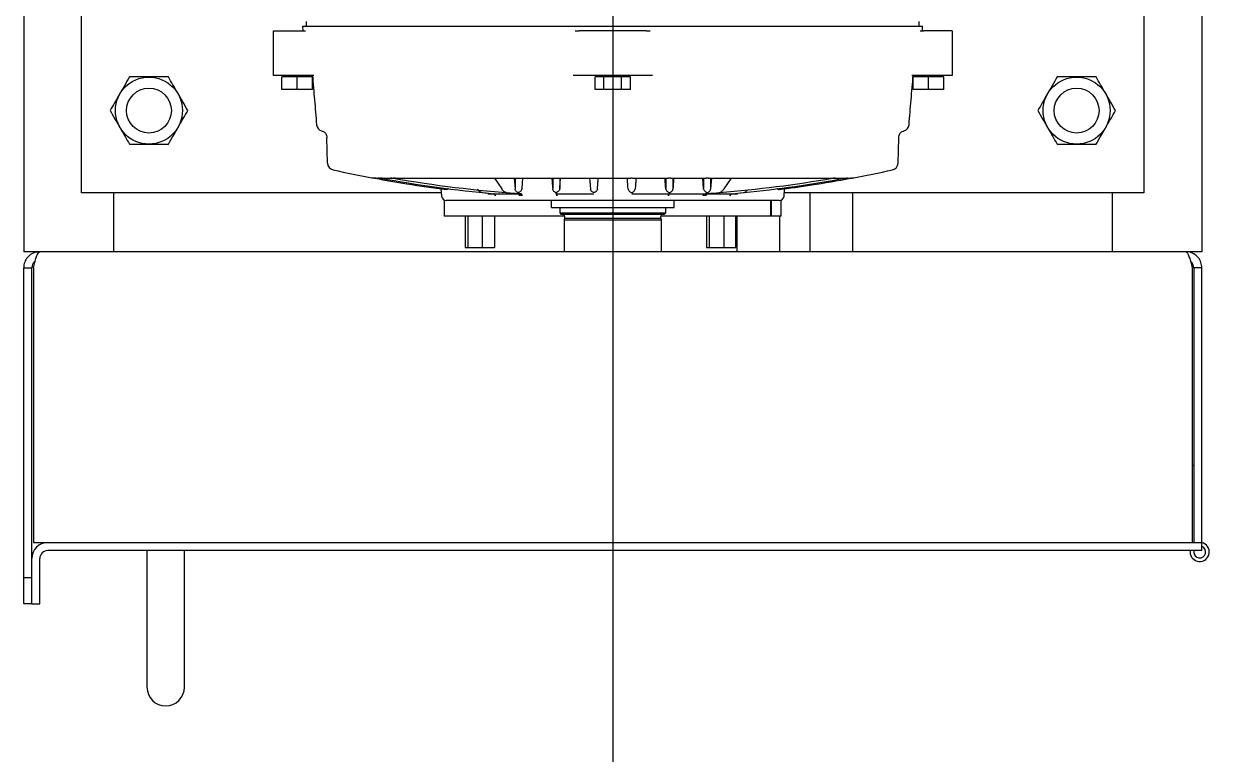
# Model space of a CAD drawing. Header units: millimetres. Extents: x 1293 to 41893, y 1011 to 26911.
# Drawn here: x 16578.5 to 16913.9, y 13678.5 to 13885.2 of the extents above; entities that cross this region are included whole.
import ezdxf

# ---------------------------------------------------------------- set-up
doc = ezdxf.new("R2010")
doc.units = ezdxf.units.MM
doc.header["$LTSCALE"] = 50
doc.layers.add('CAPA_1', color=7, linetype='Continuous')

msp = doc.modelspace()

# ---------------------------------------------------------------- linework, layer by layer
at = {"color": 7, "linetype": 'Continuous', "lineweight": 25}
for p, q in [((16895.4452224, 14125.2027064), (16895.4452224, 13837.3360398)), ((16594.8785557, 13837.3360398), (16594.8785557, 13919.8473731)), ((16578.4952224, 13911.3360398), (16578.4952224, 13820.6693731)), ((16911.8285557, 13911.3360398), (16911.8285557, 13820.6693731)), ((16657.530137, 13883.2140398), (16657.4952224, 13884.5473731)), ((16657.4952224, 13884.5473731), (16832.8285557, 13884.5473731)), ((16658.4952224, 13884.5473731), (16658.4952224, 13885.8473731)), ((16831.8285557, 13884.5473731), (16831.8285557, 13885.8473731)), ((16832.7936412, 13883.2140398), (16832.8285557, 13884.5473731)), ((16649.1618891, 13870.5473731), (16649.1618891, 13883.2140398)), ((16649.1618891, 13883.2140398), (16657.1962343, 13883.2140398)), ((16754.6480187, 13883.2140398), (16735.6757594, 13883.2140398)), ((16841.1618891, 13883.2140398), (16833.1275439, 13883.2140398)), ((16841.1618891, 13883.2140398), (16841.1618891, 13870.5473731)), ((16659.5817422, 13870.5473731), (16649.1618891, 13870.5473731)), ((16651.4952224, 13866.6140398), (16651.4952224, 13870.1473731)), ((16660.1618891, 13870.1473731), (16651.4952224, 13870.1473731)), ((16651.9618891, 13870.1473731), (16651.9618891, 13870.5473731)), ((16655.8285557, 13866.6140398), (16655.8285557, 13870.1473731)), ((16659.6952224, 13870.1473731), (16659.6952224, 13870.5473731)), ((16660.1618891, 13866.6140398), (16660.1618891, 13870.1473731)), ((16755.2872136, 13870.5473731), (16735.0365645, 13870.5473731)), ((16740.1581867, 13866.6140398), (16740.1581867, 13870.1473731)), ((16750.1655914, 13870.1473731), (16740.1581867, 13870.1473731)), ((16741.2952224, 13870.1473731), (16741.2952224, 13870.5473731)), ((16742.6600379, 13866.6140398), (16742.6600379, 13870.1473731)), ((16747.6637402, 13866.6140398), (16747.6637402, 13870.1473731)), ((16749.0285557, 13870.1473731), (16749.0285557, 13870.5473731)), ((16750.1655914, 13866.6140398), (16750.1655914, 13870.1473731)), ((16830.1618891, 13866.6140398), (16830.1618891, 13870.1473731)), ((16838.8285557, 13870.1473731), (16830.1618891, 13870.1473731)), ((16830.6285557, 13870.1473731), (16830.6285557, 13870.5473731)), ((16841.1618891, 13870.5473731), (16830.742036, 13870.5473731)), ((16834.4952224, 13866.6140398), (16834.4952224, 13870.1473731)), ((16838.3618891, 13870.1473731), (16838.3618891, 13870.5473731)), ((16838.8285557, 13866.6140398), (16838.8285557, 13870.1473731)), ((16660.1618891, 13866.6140398), (16651.4952224, 13866.6140398)), ((16750.1655914, 13866.6140398), (16740.1581867, 13866.6140398)), ((16838.8285557, 13866.6140398), (16830.1618891, 13866.6140398)), ((16664.454383, 13845.7336333), (16664.2667352, 13852.8996151)), ((16825.8693951, 13845.7336333), (16826.057043, 13852.8996151)), ((16678.0647765, 13841.4613818), (16679.5630496, 13841.4613818)), ((16679.838011, 13841.4613818), (16683.1288605, 13841.4613818)), ((16683.5308621, 13841.4613818), (16718.0847059, 13841.4613818)), ((16711.6693297, 13841.4613818), (16713.753263, 13838.4291786)), ((16717.2513844, 13841.4613818), (16717.4990277, 13838.4291786)), ((16717.4990277, 13841.4613818), (16717.4990277, 13838.4291786)), ((16718.3497594, 13841.6248303), (16718.3497594, 13841.4957733)), ((16718.4952225, 13841.4957733), (16718.4952225, 13841.6143526)), ((16718.7009965, 13841.4613818), (16728.779091, 13841.4613818)), ((16719.4914171, 13838.5858317), (16719.7230924, 13841.4613818)), ((16728.1656944, 13841.4613818), (16728.1656944, 13838.4621746)), ((16729.074462, 13841.6181182), (16729.074462, 13841.4957733)), ((16729.1618888, 13841.4957733), (16729.1618888, 13841.6143526)), ((16729.4234899, 13841.4613818), (16739.4709444, 13841.4613818)), ((16730.1580838, 13841.4613818), (16730.1580838, 13838.5561671)), ((16740.1209512, 13841.4613818), (16750.2439313, 13841.4613818)), ((16750.7749726, 13841.4613818), (16760.9022432, 13841.4613818)), ((16760.1656944, 13841.4613818), (16760.1656944, 13838.5561671)), ((16761.1618893, 13841.4957733), (16761.1618893, 13841.6143526)), ((16761.2493162, 13841.6181182), (16761.2493162, 13841.4957733)), ((16761.5690983, 13841.4613818), (16771.6085902, 13841.4613818)), ((16762.1580838, 13841.4613818), (16762.1580838, 13838.4621746)), ((16770.832361, 13838.5858317), (16770.6006858, 13841.4613818)), ((16770.832361, 13841.4613818), (16770.832361, 13838.5858317)), ((16771.8285557, 13841.4957733), (16771.8285557, 13841.6143526)), ((16771.9740187, 13841.6248303), (16771.9740187, 13841.4957733)), ((16772.2269784, 13841.4613818), (16806.8162008, 13841.4613818)), ((16772.8247504, 13841.4613818), (16772.8247504, 13838.4291786)), ((16773.0723938, 13841.4613818), (16772.8247504, 13838.4291786)), ((16778.6544485, 13841.4613818), (16776.5705151, 13838.4291786)), ((16807.1949176, 13841.4613818), (16810.4685943, 13841.4613818)), ((16810.7607286, 13841.4613818), (16812.2630284, 13841.4613818)), ((16696.6429048, 13837.3360398), (16594.8785557, 13837.3360398)), ((16603.8952224, 13837.3360398), (16603.8952224, 13820.6693731)), ((16696.5411533, 13838.4990642), (16696.722071, 13836.4311655)), ((16709.8374363, 13837.1004785), (16711.3836481, 13837.1004785)), ((16711.4264294, 13837.1004785), (16718.3497594, 13837.1004785)), ((16718.3497594, 13837.4149827), (16718.3497594, 13837.1565394)), ((16718.3497594, 13837.1458744), (16718.3497594, 13837.1004785)), ((16718.4952225, 13837.1458744), (16718.4952225, 13837.4149827)), ((16718.4952225, 13837.1040204), (16718.4952225, 13837.1352097)), ((16718.5066411, 13837.1004785), (16718.962952, 13837.1004785)), ((16729.074462, 13837.4149827), (16729.074462, 13837.1004785)), ((16729.1618888, 13837.1017514), (16729.1618888, 13837.4149827)), ((16729.1644835, 13837.1004785), (16739.7992549, 13837.1004785)), ((16750.5245232, 13837.1004785), (16761.1592947, 13837.1004785)), ((16761.1618893, 13837.1017514), (16761.1618893, 13837.4149827)), ((16761.2493162, 13837.4149827), (16761.2493162, 13837.1004785)), ((16761.2493162, 13837.1004785), (16771.2002503, 13837.1004785)), ((16770.8616651, 13838.40285), (16770.832361, 13838.5858317)), ((16771.3608261, 13837.1004785), (16771.8171371, 13837.1004785)), ((16771.8285557, 13837.1458744), (16771.8285557, 13837.4149827)), ((16771.8285557, 13837.1040204), (16771.8285557, 13837.1352097)), ((16771.9740187, 13837.4149827), (16771.9740187, 13837.1565394)), ((16771.9740187, 13837.1458744), (16771.9740187, 13837.1004785)), ((16771.9740187, 13837.1004785), (16778.8973487, 13837.1004785)), ((16778.94013, 13837.1004785), (16780.4863418, 13837.1004785)), ((16793.6017071, 13836.4311655), (16793.7820263, 13838.4922237)), ((16895.4452224, 13837.3360398), (16793.6808733, 13837.3360398)), ((16800.8725557, 13837.3360398), (16800.8725557, 13820.6693731)), ((16813.0433891, 13820.6693731), (16813.0433891, 13837.3360398)), ((16886.4285557, 13837.3360398), (16886.4285557, 13820.6693731)), ((16697.4945557, 13835.3353946), (16697.4945557, 13830.7758731)), ((16707.2664379, 13835.2140398), (16698.0503306, 13835.2140398)), ((16778.663332, 13835.2140398), (16711.6604461, 13835.2140398)), ((16727.8285557, 13833.2140398), (16727.8285557, 13835.2140398)), ((16727.8285557, 13833.2140398), (16762.4952224, 13833.2140398)), ((16730.1618891, 13833.2140398), (16730.1618891, 13831.6807064)), ((16760.1618891, 13831.6807064), (16760.1618891, 13833.2140398)), ((16762.4952224, 13833.2140398), (16762.4952224, 13835.2140398)), ((16792.2734475, 13835.2140398), (16783.0573402, 13835.2140398)), ((16789.8375691, 13830.7758731), (16789.8375691, 13835.2140398)), ((16790.0692307, 13830.7758731), (16790.0692307, 13835.2140398)), ((16792.8292224, 13830.7758731), (16792.8292224, 13835.3353946)), ((16731.5300616, 13830.7758731), (16697.4945557, 13830.7758731)), ((16703.4051606, 13830.7758731), (16703.4051605, 13821.8647064)), ((16704.1691099, 13830.7758731), (16704.1691099, 13821.8647064)), ((16708.3032021, 13821.8647064), (16708.3032021, 13830.7758731)), ((16711.6733449, 13830.7758731), (16711.6733449, 13821.8647064)), ((16730.1618891, 13831.6807064), (16730.4952224, 13831.3473731)), ((16730.1618891, 13831.6807064), (16760.1618891, 13831.6807064)), ((16730.4952224, 13831.3473731), (16759.8285557, 13831.3473731)), ((16731.5368891, 13830.1783132), (16731.4035557, 13829.6807064)), ((16731.4035557, 13829.6807064), (16731.4035557, 13820.6693731)), ((16731.4035557, 13829.6807064), (16758.9202224, 13829.6807064)), ((16731.5368891, 13830.6807064), (16731.5368891, 13830.1783132)), ((16731.5368891, 13830.1783132), (16758.7868891, 13830.1783132)), ((16758.7868891, 13830.1783132), (16758.7868891, 13830.6807064)), ((16758.9202224, 13829.6807064), (16758.7868891, 13830.1783132)), ((16792.8292224, 13830.7758731), (16758.7937166, 13830.7758731)), ((16758.9202224, 13820.6693731), (16758.9202224, 13829.6807064)), ((16759.8285557, 13831.3473731), (16760.1618891, 13831.6807064)), ((16771.6980511, 13830.7758731), (16771.698051, 13821.8647064)), ((16772.4620004, 13830.7758731), (16772.4620004, 13821.8647064)), ((16776.5960926, 13830.7758731), (16776.5960926, 13821.8647064)), ((16779.9662354, 13821.8647064), (16779.9662354, 13830.7758731)), ((16780.2350557, 13830.7758731), (16780.2350557, 13820.6693731)), ((16792.4058891, 13820.6693731), (16792.4058891, 13830.7758731)), ((16911.8285557, 13820.6693731), (16578.4952224, 13820.6693731)), ((16703.4051605, 13821.8647064), (16711.6733449, 13821.8647064)), ((16771.698051, 13821.8647064), (16779.9662354, 13821.8647064)), ((16578.4952224, 13816.1147064), (16580.7725557, 13816.1147064)), ((16578.4952224, 13721.0587064), (16578.4952224, 13816.1147064)), ((16580.7725557, 13721.0587064), (16580.7725557, 13816.1147064)), ((16581.2439603, 13816.1147064), (16581.2439603, 13738.3920398)), ((16909.0798179, 13816.1147064), (16909.0798179, 13738.3920398)), ((16911.8285557, 13816.1147064), (16909.5512224, 13816.1147064)), ((16909.5512224, 13816.1147064), (16909.5512224, 13738.3920398)), ((16911.8285557, 13736.1147064), (16911.8285557, 13816.1147064)), ((16909.5485557, 13760.2193064), (16909.0798179, 13760.2193064)), ((16909.5485557, 13760.2193064), (16909.5485557, 13738.3920398)), ((16581.2439603, 13738.3920398), (16911.8285557, 13738.3920398)), ((16911.8285557, 13736.1147064), (16585.3325557, 13736.1147064)), ((16613.3742224, 13736.1147064), (16613.3742224, 13697.4480398)), ((16623.9575557, 13697.4480398), (16623.9575557, 13736.1147064)), ((16908.5085557, 13736.1147064), (16908.5085557, 13735.7167731)), ((16909.5485557, 13736.1147064), (16909.5485557, 13735.7167731)), ((16580.7778891, 13721.0587064), (16580.7778891, 13733.8373731)), ((16583.0552224, 13721.0587064), (16583.0552224, 13733.8373731)), ((16580.7725557, 13728.3920398), (16578.4952224, 13728.3920398)), ((16580.7725557, 13721.0587064), (16578.4952224, 13721.0587064)), ((16580.7778891, 13721.0587064), (16583.0552224, 13721.0587064))]:
    msp.add_line(p, q, dxfattribs=at)
at = {"color": 7, "linetype": 'Continuous', "lineweight": 25, "flags": 128}
for points in [[(16677.8259785, 13841.4613818), (16677.6974132, 13841.4655183), (16677.4566773, 13841.4957733)], [(16679.388353, 13841.4932236), (16679.3927595, 13841.4924194), (16679.3971659, 13841.4916152), (16679.4015724, 13841.490811), (16679.4059788, 13841.490007), (16679.4103853, 13841.489203), (16679.4147918, 13841.488399), (16679.4191983, 13841.4875951), (16679.4236048, 13841.4867912)], [(16807.29111, 13841.4779521), (16807.3040207, 13841.4801781), (16807.3169313, 13841.4824046), (16807.3298419, 13841.4846316), (16807.3427523, 13841.486859), (16807.3556627, 13841.4890869), (16807.368573, 13841.4913152), (16807.3814832, 13841.493544), (16807.3943933, 13841.4957733)], [(16810.9003611, 13841.4868255), (16810.9064901, 13841.4879436), (16810.9126192, 13841.4890618), (16810.9187482, 13841.4901801), (16810.9248773, 13841.4912986), (16810.9310063, 13841.4924171), (16810.9371353, 13841.4935357), (16810.9432642, 13841.4946545), (16810.9493932, 13841.4957733)], [(16782.1963975, 13837.4168102), (16782.2078002, 13837.4179692), (16782.2192028, 13837.4191284), (16782.2306053, 13837.4202881), (16782.2420079, 13837.421448), (16782.2534104, 13837.4226084), (16782.2648128, 13837.4237691), (16782.2762153, 13837.4249302), (16782.2876176, 13837.4260916)]]:
    msp.add_lwpolyline(points, dxfattribs=at)
at = {"color": 7, "linetype": 'Continuous', "lineweight": 25}
for centre, radius in [((16613.9285557, 13860.6193731), 9.4776787), ((16876.3952224, 13860.6193731), 9.4776787), ((16613.9285557, 13860.6193731), 6.35), ((16876.3952224, 13860.6193731), 6.35)]:
    msp.add_circle(centre, radius, dxfattribs=at)
for centre, radius, start, end in [((16663.3398592, 13856.7834373), 2, 184.771067348, 253.764751649), ((16826.9839189, 13856.7834373), 2, 286.235248351, 355.228932652), ((16666.4536977, 13845.7859872), 2, 181.5, 257.535422325), ((16745.1618891, 14201.8573261), 366.6666667, 257.535422325, 259.359239009), ((16745.1618891, 14201.8573261), 366.6666667, 280.640760991, 282.464577675), ((16823.8700805, 13845.7859872), 2, 282.464577674, 358.5), ((16745.1618891, 14201.8573261), 366.6278767, 259.291359331, 259.391552571), ((16745.1618891, 14201.8573261), 366.3174094, 259.551263015, 259.654031501), ((16745.1618891, 14201.8573261), 366.3135803, 259.551263015, 259.65731266), ((16745.1618891, 14201.8573261), 366.3174094, 259.661857117, 264.707246196), ((16745.1618891, 14201.8573261), 365.6956841, 260.093390521, 260.201967564), ((16745.1618891, 14201.8573261), 365.6850478, 260.093390521, 260.211622274), ((16745.1618891, 14201.8573261), 365.6956841, 260.202852482, 265.79540764), ((16745.1618891, 14201.8573261), 365.6956841, 274.752720856, 279.781611281), ((16745.1618891, 14201.8573261), 366.3174094, 275.816829739, 280.338172729), ((16745.1618891, 14201.8573261), 365.6850478, 279.788377729, 279.906609479), ((16745.1618891, 14201.8573261), 365.6956841, 279.798032432, 279.906609479), ((16745.1618891, 14201.8573261), 366.3135803, 280.342687331, 280.448736985), ((16745.1618891, 14201.8573261), 366.3174094, 280.345968508, 280.448736985), ((16812.4977997, 13843.4613818), 2, 270, 280.640760991), ((16745.1618891, 14201.8573261), 366.6278767, 280.608447429, 280.708640669), ((16698.0503306, 13836.5473731), 1.3333333, 185, 270), ((16745.1618891, 14201.8573261), 366.3135803, 264.206239247, 264.715887362), ((16745.1618891, 14201.8573261), 365.6850478, 265.275117629, 265.795284392), ((16745.1618891, 14201.8573261), 365.6850478, 265.81813681, 265.916836755), ((16745.1618891, 14201.8573261), 365.6956841, 265.818258656, 265.885816432), ((16745.1618891, 14201.8573261), 365.6850478, 274.083163245, 274.18186319), ((16745.1618891, 14201.8573261), 365.6956841, 274.114183568, 274.181741344), ((16745.1618891, 14201.8573261), 365.6850478, 274.204715608, 274.724882371), ((16745.1618891, 14201.8573261), 365.6956841, 274.204593094, 274.745001886), ((16745.1618891, 14201.8573261), 366.3135803, 275.284112638, 275.793760736), ((16745.1618891, 14201.8573261), 366.3174094, 275.292743053, 275.799660301), ((16792.2734475, 13836.5473731), 1.3333333, 270, 355), ((16730.8702224, 13830.6807064), 0.6666667, 0, 90), ((16759.4535557, 13830.6807064), 0.6666667, 90, 180), ((16585.3325557, 13733.8373731), 4.5546667, 90, 180), ((16585.3325557, 13733.8373731), 2.2773333, 90, 180), ((16911.2152224, 13735.7167731), 2.7066667, 180, 76.902960271), ((16911.2152224, 13735.7167731), 1.6666667, 180, 68.407675129), ((16911.2252224, 13735.7013731), 1.6666667, 165.640806008, 212.684887964), ((16911.2252224, 13735.7013731), 1.6666667, 33.310519371, 68.776926224), ((16618.6658891, 13697.4480398), 5.2916667, 180, 0)]:
    msp.add_arc(centre, radius, start, end, dxfattribs=at)
for points, knots in [([(16657.1962343, 13883.2140398), (16657.3206714, 13883.2140398), (16657.5696352, 13883.2140398), (16657.8703912, 13883.2140398), (16658.0930216, 13883.2140398), (16658.1477401, 13883.2140398), (16658.1751597, 13883.2140398)], [0, 0, 0, 0, 0.2495289784, 0.4992374875, 0.7490665341, 1, 1, 1, 1]), ([(16734.5490246, 13883.2140398), (16734.6785392, 13883.2140398), (16734.937662, 13883.2140398), (16735.2726346, 13883.2140398), (16735.5398693, 13883.2140398), (16735.630396, 13883.2140398), (16735.6757594, 13883.2140398)], [0, 0, 0, 0, 0.2495273644, 0.4992354865, 0.7490643538, 1, 1, 1, 1]), ([(16754.6480187, 13883.2140398), (16754.6930658, 13883.2140398), (16754.7831925, 13883.2140398), (16755.0493706, 13883.2140398), (16755.3845972, 13883.2140398), (16755.6445103, 13883.2140398), (16755.7747535, 13883.2140398)], [0, 0, 0, 0, 0.24952897838, 0.49923748746, 0.7490665341, 1, 1, 1, 1]), ([(16832.1486184, 13883.2140398), (16832.1758216, 13883.2140398), (16832.2302475, 13883.2140398), (16832.4518465, 13883.2140398), (16832.7527098, 13883.2140398), (16833.0024152, 13883.2140398), (16833.1275439, 13883.2140398)], [0, 0, 0, 0, 0.2495273644, 0.4992354865, 0.7490643538, 1, 1, 1, 1]), ([(16608.4289718, 13870.1443731), (16607.9517048, 13869.3176255), (16606.9868216, 13867.6462027), (16605.5572692, 13865.1698547), (16604.1907665, 13862.8027249), (16603.3530512, 13861.351589), (16602.9303557, 13860.6193731)], [0, 0, 0, 0, 0.2646202519, 0.5349786934, 0.7653589927, 1, 1, 1, 1]), ([(16619.4281397, 13870.1443731), (16618.772246, 13870.1443731), (16617.4548834, 13870.1443731), (16615.1832076, 13870.1443731), (16612.6071657, 13870.1443731), (16610.2687679, 13870.1443731), (16608.8892253, 13870.1443731), (16608.4289718, 13870.1443731)], [0, 0, 0, 0, 0.1823633081, 0.3662767299, 0.6156618925, 0.8717741945, 1, 1, 1, 1]), ([(16624.9267557, 13860.6193731), (16624.4495047, 13861.4460932), (16623.4846525, 13863.1174624), (16622.0551161, 13865.5937825), (16620.688599, 13867.9609374), (16619.8508512, 13869.4121294), (16619.4281397, 13870.1443731)], [0, 0, 0, 0, 0.2646087012, 0.5349559654, 0.7653476593, 1, 1, 1, 1]), ([(16660.5639714, 13870.5473731), (16660.5355658, 13870.5473731), (16660.4787305, 13870.5473731), (16660.2554846, 13870.5473731), (16659.9547431, 13870.5473731), (16659.7062517, 13870.5473731), (16659.5817422, 13870.5473731)], [0, 0, 0, 0, 0.249511256, 0.4992341216, 0.7490854265, 1, 1, 1, 1]), ([(16660.1820225, 13870.5388404), (16660.3761123, 13868.236325), (16660.7671979, 13863.5968222), (16661.1544341, 13858.9590634), (16661.3494908, 13856.6229545)], [0, 0, 0, 0, 0.496284939, 1, 1, 1, 1]), ([(16735.0365645, 13870.5473731), (16734.9919003, 13870.5473731), (16734.9025364, 13870.5473731), (16734.6395639, 13870.5473731), (16734.3079965, 13870.5473731), (16734.0500232, 13870.5473731), (16733.9207712, 13870.5473731)], [0, 0, 0, 0, 0.2495306326, 0.4992598642, 0.7491147358, 1, 1, 1, 1]), ([(16756.4030069, 13870.5473731), (16756.2744609, 13870.5473731), (16756.0172597, 13870.5473731), (16755.6859359, 13870.5473731), (16755.421939, 13870.5473731), (16755.3321856, 13870.5473731), (16755.2872136, 13870.5473731)], [0, 0, 0, 0, 0.249511256, 0.4992341216, 0.7490854265, 1, 1, 1, 1]), ([(16828.9742874, 13856.6229545), (16829.1693465, 13858.9590645), (16829.5594605, 13863.6312353), (16829.9534525, 13868.3051631), (16830.1504465, 13870.6421023)], [0, 0, 0, 0, 0.5000052733, 1, 1, 1, 1]), ([(16830.742036, 13870.5473731), (16830.6182036, 13870.5473731), (16830.3704404, 13870.5473731), (16830.0698108, 13870.5473731), (16829.8455589, 13870.5473731), (16829.78843, 13870.5473731), (16829.7598067, 13870.5473731)], [0, 0, 0, 0, 0.24953063255, 0.49925986417, 0.74911473579, 1, 1, 1, 1]), ([(16870.8956384, 13870.1443731), (16870.4183715, 13869.3176255), (16869.4534883, 13867.6462027), (16868.0239359, 13865.1698547), (16866.6574332, 13862.8027249), (16865.8197178, 13861.351589), (16865.3970224, 13860.6193731)], [0, 0, 0, 0, 0.2646202519, 0.5349786934, 0.7653589927, 1, 1, 1, 1]), ([(16881.8948064, 13870.1443731), (16881.2389127, 13870.1443731), (16879.92155, 13870.1443731), (16877.6498743, 13870.1443731), (16875.0738324, 13870.1443731), (16872.7354345, 13870.1443731), (16871.3558919, 13870.1443731), (16870.8956384, 13870.1443731)], [0, 0, 0, 0, 0.1823633081, 0.3662767299, 0.6156618925, 0.8717741945, 1, 1, 1, 1]), ([(16887.3934224, 13860.6193731), (16886.9161714, 13861.4460932), (16885.9513191, 13863.1174624), (16884.5217828, 13865.5937825), (16883.1552657, 13867.9609374), (16882.3175179, 13869.4121294), (16881.8948064, 13870.1443731)], [0, 0, 0, 0, 0.2646087012, 0.5349559654, 0.7653476593, 1, 1, 1, 1]), ([(16602.9303557, 13860.6193731), (16603.4076068, 13859.792653), (16604.372459, 13858.1212838), (16605.8019953, 13855.6449637), (16607.1685125, 13853.2778088), (16608.0062602, 13851.8266169), (16608.4289718, 13851.0943731)], [0, 0, 0, 0, 0.2646087012, 0.5349559654, 0.7653476593, 1, 1, 1, 1]), ([(16619.4281397, 13851.0943731), (16619.9054066, 13851.9211207), (16620.8702898, 13853.5925435), (16622.2998423, 13856.0688916), (16623.6663449, 13858.4360214), (16624.5040603, 13859.8871572), (16624.9267557, 13860.6193731)], [0, 0, 0, 0, 0.2646202519, 0.5349786934, 0.7653589927, 1, 1, 1, 1]), ([(16865.3970224, 13860.6193731), (16865.8742735, 13859.792653), (16866.8391257, 13858.1212838), (16868.268662, 13855.6449637), (16869.6351792, 13853.2778088), (16870.4729269, 13851.8266169), (16870.8956384, 13851.0943731)], [0, 0, 0, 0, 0.2646087012, 0.5349559654, 0.7653476593, 1, 1, 1, 1]), ([(16881.8948064, 13851.0943731), (16882.3720733, 13851.9211207), (16883.3369565, 13853.5925435), (16884.7665089, 13856.0688916), (16886.1330116, 13858.4360214), (16886.970727, 13859.8871572), (16887.3934224, 13860.6193731)], [0, 0, 0, 0, 0.2646202519, 0.5349786934, 0.7653589927, 1, 1, 1, 1]), ([(16662.7807491, 13854.8631797), (16662.8181041, 13854.8522983), (16662.9029972, 13854.8275692), (16662.9828217, 13854.8042569), (16663.0275214, 13854.7912026)], [0, 0, 0, 0, 0.4400239669, 1, 1, 1, 1]), ([(16662.9779772, 13854.8056644), (16663.1636768, 13854.7386539), (16663.5812691, 13854.5879637), (16663.9309392, 13854.1299661), (16664.1994236, 13853.5934518), (16664.2453665, 13853.1198805), (16664.2667352, 13852.8996151)], [0, 0, 0, 0, 0.2296110864, 0.5163383877, 0.7750414591, 1, 1, 1, 1]), ([(16826.057043, 13852.8996151), (16826.0784117, 13853.1198804), (16826.1243546, 13853.5934518), (16826.3928385, 13854.1299665), (16826.7425179, 13854.5879716), (16827.1601238, 13854.7386655), (16827.3458365, 13854.8056803)], [0, 0, 0, 0, 0.2249550098, 0.4836540204, 0.7703768209, 1, 1, 1, 1]), ([(16827.2962567, 13854.7912026), (16827.3233196, 13854.7991076), (16827.4026194, 13854.8222708), (16827.4872685, 13854.8469337), (16827.543029, 13854.8631797)], [0, 0, 0, 0, 0.3412740236, 1, 1, 1, 1]), ([(16608.4289718, 13851.0943731), (16608.8892327, 13851.0943731), (16610.245777, 13851.0943731), (16612.5828094, 13851.0943731), (16615.1532787, 13851.0943731), (16617.4486516, 13851.0943731), (16618.7661072, 13851.0943731), (16619.4281397, 13851.0943731)], [0, 0, 0, 0, 0.1282262528, 0.3779260775, 0.6337213217, 0.8159418788, 1, 1, 1, 1]), ([(16870.8956384, 13851.0943731), (16871.3558993, 13851.0943731), (16872.7124437, 13851.0943731), (16875.0494761, 13851.0943731), (16877.6199453, 13851.0943731), (16879.9153182, 13851.0943731), (16881.2327738, 13851.0943731), (16881.8948064, 13851.0943731)], [0, 0, 0, 0, 0.1282262528, 0.3779260775, 0.6337213217, 0.8159418788, 1, 1, 1, 1]), ([(16678.1566049, 13841.501284), (16678.0378897, 13841.4822674), (16677.914879, 13841.4625628), (16677.7605257, 13841.481202), (16677.7207976, 13841.4864546), (16677.6749494, 13841.4947651), (16677.6693869, 13841.4957733)], [0, 0, 0, 0, 0.7260710243, 0.7523429968, 0.9699533355, 1, 1, 1, 1]), ([(16677.8983157, 13841.4636019), (16680.8898364, 13840.9193017), (16687.6043069, 13839.6976195), (16694.3673586, 13838.7804466), (16698.117245, 13838.2719048)], [0, 0, 0, 0, 0.4455333784, 1, 1, 1, 1]), ([(16679.8715657, 13841.4637406), (16679.8032019, 13841.4632068), (16679.6908838, 13841.4623299), (16679.5571142, 13841.4738719), (16679.4776949, 13841.4831251), (16679.4311501, 13841.4896769), (16679.4063266, 13841.493947), (16679.3957094, 13841.4957733)], [0, 0, 0, 0, 0.4368968937, 0.7177972546, 0.8588969213, 0.9396493007, 1, 1, 1, 1]), ([(16683.636576, 13841.468416), (16683.6198515, 13841.4664356), (16683.505314, 13841.4528732), (16683.3420847, 13841.4634855), (16683.1483198, 13841.4740176), (16683.0439537, 13841.488535), (16682.9919172, 13841.4957733)], [0, 0, 0, 0, 0.0787484298, 0.5393071408, 0.7703007341, 1, 1, 1, 1]), ([(16718.1132773, 13841.4628924), (16718.1420387, 13841.4620212), (16718.1800385, 13841.4608702), (16718.2233734, 13841.4640243), (16718.2601763, 13841.4676329), (16718.3139823, 13841.4742159), (16718.3378561, 13841.488601), (16718.3497595, 13841.4957733)], [0, 0, 0, 0, 0.3252885663, 0.429774194, 0.4862779906, 0.7438606375, 1, 1, 1, 1]), ([(16718.4952224, 13841.4957733), (16718.4978123, 13841.4926392), (16718.5092552, 13841.4787917), (16718.6074877, 13841.4554477), (16718.6813299, 13841.4749922), (16718.7159416, 13841.4841533)], [0, 0, 0, 0, 0.1345161008, 0.5943265351, 1, 1, 1, 1]), ([(16727.9216884, 13841.4613818), (16727.9504953, 13841.1064181), (16728.031669, 13840.1061819), (16728.1131375, 13839.1068583), (16728.1656944, 13838.4621746)], [0, 0, 0, 0, 0.3548799367, 1, 1, 1, 1]), ([(16728.7988046, 13841.4638712), (16728.7998366, 13841.4636099), (16728.8469232, 13841.451686), (16728.9241649, 13841.4635004), (16729.0096369, 13841.4736162), (16729.0505314, 13841.4831617), (16729.0702841, 13841.4896584), (16729.0732117, 13841.4939436), (16729.0744617, 13841.4957733)], [0, 0, 0, 0, 0.0110431873, 0.5038651407, 0.7513574375, 0.875675827, 0.9469144454, 1, 1, 1, 1]), ([(16729.1618891, 13841.4957733), (16729.1632381, 13841.494044), (16729.1751093, 13841.4788262), (16729.3090507, 13841.4533529), (16729.3986466, 13841.4782029), (16729.445824, 13841.4912878)], [0, 0, 0, 0, 0.0572250941, 0.5035744416, 1, 1, 1, 1]), ([(16730.1580838, 13838.5561671), (16730.2248851, 13839.3822311), (16730.3030968, 13840.3493965), (16730.381201, 13841.319807), (16730.3925958, 13841.4613818)], [0, 0, 0, 0, 0.8541083188, 1, 1, 1, 1]), ([(16738.5902824, 13841.4613818), (16738.6064526, 13841.2624606), (16738.6547965, 13840.6677454), (16738.735476, 13839.6772359), (16738.800066, 13838.8856476), (16738.832361, 13838.4898534)], [0, 0, 0, 0, 0.2008271944, 0.6004135972, 1, 1, 1, 1]), ([(16739.4811735, 13841.4671789), (16739.4866077, 13841.4657442), (16739.5402398, 13841.4515848), (16739.6180745, 13841.4627576), (16739.6930146, 13841.47124), (16739.7190896, 13841.4755992), (16739.7401023, 13841.4793378), (16739.7629248, 13841.4839003), (16739.7843261, 13841.4893781), (16739.7965529, 13841.49275), (16739.7983447, 13841.4947548), (16739.7992549, 13841.4957733)], [0, 0, 0, 0, 0.053353322, 0.5265552594, 0.6904637703, 0.7382913348, 0.7633530192, 0.8817649398, 0.9439586864, 0.9715301922, 1, 1, 1, 1]), ([(16739.8285557, 13841.4957733), (16739.8294184, 13841.4949904), (16739.8384013, 13841.4868376), (16739.8782343, 13841.4811738), (16739.9805673, 13841.4624266), (16740.0563164, 13841.482745), (16740.1294683, 13841.5023668)], [0, 0, 0, 0, 0.0240376363, 0.2503140055, 0.2760181067, 1, 1, 1, 1]), ([(16740.8247504, 13838.5211838), (16740.8742109, 13839.1290393), (16740.9539405, 13840.1088945), (16741.0334601, 13841.0892081), (16741.0636496, 13841.4613818)], [0, 0, 0, 0, 0.6203523922, 1, 1, 1, 1]), ([(16749.4990277, 13838.5211838), (16749.4495672, 13839.1290393), (16749.3698376, 13840.1088945), (16749.290318, 13841.0892081), (16749.2601286, 13841.4613818)], [0, 0, 0, 0, 0.6203523922, 1, 1, 1, 1]), ([(16750.4952224, 13841.4957733), (16750.4944928, 13841.495003), (16750.4926929, 13841.4931028), (16750.4813562, 13841.4895366), (16750.4583682, 13841.4838498), (16750.4352057, 13841.4791828), (16750.4138218, 13841.4754068), (16750.3871718, 13841.471078), (16750.3291253, 13841.4629766), (16750.2772029, 13841.4638385), (16750.2436155, 13841.4643961)], [0, 0, 0, 0, 0.0285947328, 0.0705366293, 0.1524248102, 0.3050761427, 0.3363162847, 0.3976133402, 0.610330773, 1, 1, 1, 1]), ([(16750.5980622, 13841.4767886), (16750.5966929, 13841.4770339), (16750.5726399, 13841.4813415), (16750.5350832, 13841.4864599), (16750.5256658, 13841.4947656), (16750.5245232, 13841.4957733)], [0, 0, 0, 0, 0.0503694015, 0.8847873001, 1, 1, 1, 1]), ([(16751.7334957, 13841.4613818), (16751.7173256, 13841.2624606), (16751.6689817, 13840.6677454), (16751.5883021, 13839.6772359), (16751.5237121, 13838.8856476), (16751.4914171, 13838.4898534)], [0, 0, 0, 0, 0.2008271944, 0.6004135972, 1, 1, 1, 1]), ([(16760.1656944, 13838.5561671), (16760.0988931, 13839.3822311), (16760.0206813, 13840.3493965), (16759.9425771, 13841.319807), (16759.9311824, 13841.4613818)], [0, 0, 0, 0, 0.8541083188, 1, 1, 1, 1]), ([(16761.1618891, 13841.4957733), (16761.1605316, 13841.4940443), (16761.1486085, 13841.4788567), (16761.0144362, 13841.4533119), (16760.9246203, 13841.4782502), (16760.8772122, 13841.4914136)], [0, 0, 0, 0, 0.0571914352, 0.502351853, 1, 1, 1, 1]), ([(16761.5408691, 13841.4678447), (16761.5345628, 13841.4661569), (16761.48235, 13841.4521832), (16761.3996801, 13841.4632023), (16761.314139, 13841.4736488), (16761.27325, 13841.4831476), (16761.2535115, 13841.4896738), (16761.2505732, 13841.4939461), (16761.2493164, 13841.4957733)], [0, 0, 0, 0, 0.0640703368, 0.5304688787, 0.7646914932, 0.8823443599, 0.9496779809, 1, 1, 1, 1]), ([(16762.4020897, 13841.4613818), (16762.3732828, 13841.106418), (16762.2921091, 13840.1061819), (16762.2106407, 13839.1068583), (16762.1580838, 13838.4621746)], [0, 0, 0, 0, 0.3548799708, 1, 1, 1, 1]), ([(16771.8285557, 13841.4957733), (16771.8259498, 13841.4926339), (16771.8144571, 13841.4787885), (16771.7057844, 13841.4543095), (16771.6227092, 13841.4771809), (16771.5787395, 13841.4892862)], [0, 0, 0, 0, 0.12128996127, 0.53491916293, 1, 1, 1, 1]), ([(16772.2049507, 13841.4632048), (16772.1642588, 13841.4627657), (16772.1010426, 13841.4620834), (16772.0100072, 13841.4743701), (16771.9859923, 13841.4886523), (16771.9740187, 13841.4957733)], [0, 0, 0, 0, 0.47529461665, 0.73838437923, 1, 1, 1, 1]), ([(16792.2071086, 13838.2698351), (16795.2637618, 13838.6802579), (16802.0276997, 13839.5884652), (16808.743929, 13840.801316), (16812.4250648, 13841.4660742)], [0, 0, 0, 0, 0.4519043991, 1, 1, 1, 1]), ([(16806.7562089, 13841.4628862), (16806.8169178, 13841.462033), (16806.8974752, 13841.460901), (16806.9885763, 13841.4640247), (16807.0680514, 13841.4676325), (16807.1754042, 13841.474216), (16807.2798065, 13841.488601), (16807.331861, 13841.4957733)], [0, 0, 0, 0, 0.3214150391, 0.4265005209, 0.4833287117, 0.742390141, 1, 1, 1, 1]), ([(16810.3602642, 13841.4676102), (16810.3717766, 13841.4660101), (16810.4714461, 13841.4521564), (16810.6136864, 13841.4632225), (16810.766676, 13841.4736409), (16810.8460983, 13841.4831593), (16810.8926457, 13841.4896588), (16810.9174692, 13841.4939437), (16810.9280687, 13841.4957733)], [0, 0, 0, 0, 0.0610999124, 0.5289773457, 0.7639426508, 0.88196858, 0.9496014071, 1, 1, 1, 1]), ([(16812.2499423, 13841.4641395), (16812.3049137, 13841.4636803), (16812.3875127, 13841.4629904), (16812.477121, 13841.4713174), (16812.51649, 13841.4755947), (16812.5482774, 13841.4793428), (16812.5823614, 13841.4838993), (16812.6174823, 13841.4893781), (16812.6377976, 13841.49275), (16812.6488012, 13841.4947548), (16812.6543913, 13841.4957733)], [0, 0, 0, 0, 0.4078830664, 0.6128763911, 0.6726922614, 0.7040358195, 0.8521285057, 0.9299115443, 0.9643940383, 1, 1, 1, 1]), ([(16812.656713, 13841.4957733), (16812.6525492, 13841.4949908), (16812.6091898, 13841.4868422), (16812.5752323, 13841.4813102), (16812.5409469, 13841.4768427), (16812.5391042, 13841.4766026)], [0, 0, 0, 0, 0.0913401847, 0.9511637167, 1, 1, 1, 1]), ([(16698.6072069, 13838.5328714), (16698.5825789, 13838.4969499), (16698.4992062, 13838.3753454), (16698.3256322, 13838.2617579), (16698.1835705, 13838.2644558), (16698.1161875, 13838.2657355)], [0, 0, 0, 0, 0.18058582, 0.6113338204, 1, 1, 1, 1]), ([(16708.1832809, 13837.4149827), (16708.1738794, 13837.4160219), (16708.1339808, 13837.4204323), (16708.0041212, 13837.4442002), (16707.7846023, 13837.5181471), (16707.4811984, 13837.7062594), (16707.1788817, 13838.0045213), (16707.0118185, 13838.2700436), (16706.9282584, 13838.40285)], [0, 0, 0, 0, 0.0148066678, 0.0628371167, 0.2509392307, 0.5009354143, 0.7503824561, 1, 1, 1, 1]), ([(16711.3836481, 13837.1004785), (16711.3813913, 13837.1007251), (16711.3773514, 13837.1011666), (16711.3730376, 13837.1015723), (16711.3711336, 13837.1017514)], [0, 0, 0, 0, 0.5586226907, 1, 1, 1, 1]), ([(16711.9177556, 13836.4953881), (16711.9102307, 13836.5500659), (16711.8967073, 13836.6483297), (16711.8373862, 13836.7880223), (16711.7399245, 13836.930033), (16711.5844521, 13837.0559118), (16711.4482597, 13837.0861385), (16711.3836481, 13837.1004785)], [0, 0, 0, 0, 0.1801093328, 0.323682027, 0.5005579199, 0.7630574511, 1, 1, 1, 1]), ([(16711.4381437, 13837.0991861), (16711.4360307, 13837.09945), (16711.4322486, 13837.0999223), (16711.4282112, 13837.1003082), (16711.4264294, 13837.1004785)], [0, 0, 0, 0, 0.5586801675, 1, 1, 1, 1]), ([(16711.9705013, 13836.4953881), (16711.9623266, 13836.5497199), (16711.9476582, 13836.6472106), (16711.8875011, 13836.7853351), (16711.7900324, 13836.9259872), (16711.6363041, 13837.0516856), (16711.5018417, 13837.0839172), (16711.4381437, 13837.0991861)], [0, 0, 0, 0, 0.181249914, 0.3252275968, 0.5007170658, 0.763477772, 1, 1, 1, 1]), ([(16713.753263, 13838.4291786), (16713.7566651, 13838.424279), (16713.7627412, 13838.4155285), (16713.7687174, 13838.4067245), (16713.7713475, 13838.40285)], [0, 0, 0, 0, 0.5599123686, 1, 1, 1, 1]), ([(16715.039929, 13837.4149827), (16715.0205056, 13837.4168084), (16714.9807146, 13837.4205485), (16714.8366862, 13837.4432782), (16714.6350538, 13837.5184527), (16714.3373988, 13837.7147276), (16714.040981, 13838.0213302), (16713.8601686, 13838.277172), (16713.7713475, 13838.40285)], [0, 0, 0, 0, 0.0307046657, 0.0629018359, 0.2509859422, 0.5005951896, 0.7546755102, 1, 1, 1, 1]), ([(16717.4990277, 13838.4291786), (16717.4994451, 13838.4242783), (16717.5001903, 13838.4155277), (16717.5010964, 13838.4067238), (16717.501495, 13838.40285)], [0, 0, 0, 0, 0.5600002326, 1, 1, 1, 1]), ([(16718.3497595, 13837.4149827), (16718.3482534, 13837.416791), (16718.3451622, 13837.4205023), (16718.2768694, 13837.4433461), (16718.0623305, 13837.5183975), (16717.8081389, 13837.7135598), (16717.5817115, 13838.0190455), (16717.5282336, 13838.2749162), (16717.501495, 13838.40285)], [0, 0, 0, 0, 0.0306483161, 0.0629033459, 0.2509869962, 0.5005956379, 0.7503008052, 1, 1, 1, 1]), ([(16718.3497594, 13837.1565394), (16718.3632754, 13837.1536966), (16718.387397, 13837.148623), (16718.4116384, 13837.1448692), (16718.4222968, 13837.1432187)], [0, 0, 0, 0, 0.5603237382, 1, 1, 1, 1]), ([(16718.4222968, 13837.1432187), (16718.40874, 13837.1433593), (16718.3845021, 13837.1436105), (16718.3603866, 13837.1451819), (16718.3497594, 13837.1458744)], [0, 0, 0, 0, 0.5593233843, 1, 1, 1, 1]), ([(16718.3497594, 13837.1004785), (16718.3499107, 13837.0999774), (16718.3501801, 13837.0990849), (16718.3566863, 13837.0974761), (16718.3595396, 13837.0967705)], [0, 0, 0, 0, 0.5614398083, 1, 1, 1, 1]), ([(16718.7566781, 13836.4953881), (16718.7519749, 13836.5446656), (16718.74336, 13836.6349272), (16718.7021537, 13836.7719722), (16718.6301096, 13836.9152115), (16718.5119621, 13837.0444631), (16718.4088495, 13837.0798487), (16718.3595396, 13837.0967705)], [0, 0, 0, 0, 0.1677142387, 0.3072019044, 0.5009114083, 0.7613285135, 1, 1, 1, 1]), ([(16718.4222968, 13837.1432187), (16718.4358741, 13837.1433593), (16718.4601487, 13837.1436105), (16718.484494, 13837.1451819), (16718.4952225, 13837.1458744)], [0, 0, 0, 0, 0.5593233842, 1, 1, 1, 1]), ([(16718.4952225, 13837.1352097), (16718.4815742, 13837.1363495), (16718.45723, 13837.1383825), (16718.4329601, 13837.1417425), (16718.4222968, 13837.1432187)], [0, 0, 0, 0, 0.5606346416, 1, 1, 1, 1]), ([(16719.4621131, 13838.40285), (16719.3984138, 13838.2404355), (16719.2708263, 13837.9151246), (16719.0002765, 13837.6629142), (16718.7177561, 13837.4883688), (16718.5693594, 13837.4394312), (16718.4952224, 13837.4149827)], [0, 0, 0, 0, 0.24926119242, 0.49926203772, 0.74983809685, 1, 1, 1, 1]), ([(16718.4952225, 13837.1040204), (16718.4953277, 13837.1034566), (16718.4955151, 13837.1024527), (16718.5032504, 13837.1010802), (16718.5066411, 13837.1004785)], [0, 0, 0, 0, 0.5616668449, 1, 1, 1, 1]), ([(16718.9413557, 13836.4953881), (16718.9350656, 13836.5460043), (16718.9235279, 13836.6388483), (16718.8761557, 13836.7798384), (16718.7956449, 13836.9261727), (16718.6670227, 13837.0555159), (16718.5586104, 13837.085909), (16718.5066411, 13837.1004785)], [0, 0, 0, 0, 0.1667316497, 0.3058316277, 0.5005123537, 0.7605615714, 1, 1, 1, 1]), ([(16718.962952, 13837.1004785), (16718.960006, 13837.1008635), (16718.9541096, 13837.101634), (16718.9409034, 13837.1028535), (16718.9312154, 13837.1035774), (16718.9252868, 13837.1040204)], [0, 0, 0, 0, 0.2792803324, 0.5589575766, 1, 1, 1, 1]), ([(16719.3711628, 13836.4953881), (16719.3664082, 13836.5459992), (16719.3576865, 13836.6388364), (16719.3152743, 13836.7798281), (16719.2408497, 13836.9261654), (16719.1186579, 13837.0555139), (16719.0134082, 13837.0859078), (16718.962952, 13837.1004785)], [0, 0, 0, 0, 0.1667148036, 0.3058091575, 0.500512304, 0.760548423, 1, 1, 1, 1]), ([(16719.1559893, 13837.0967705), (16719.1534329, 13837.0972308), (16719.1483166, 13837.0981519), (16719.1369791, 13837.0994291), (16719.1286342, 13837.1000801), (16719.1235279, 13837.1004785)], [0, 0, 0, 0, 0.279313842, 0.5590057109, 1, 1, 1, 1]), ([(16719.5602727, 13836.4953881), (16719.5543161, 13836.5446707), (16719.5434057, 13836.6349391), (16719.4993841, 13836.7719826), (16719.4248808, 13836.9152189), (16719.3060242, 13837.0444652), (16719.204525, 13837.07985), (16719.1559893, 13837.0967705)], [0, 0, 0, 0, 0.1677315803, 0.3072250357, 0.5009114552, 0.7613419586, 1, 1, 1, 1]), ([(16719.4621131, 13838.40285), (16719.4688915, 13838.4335019), (16719.4820007, 13838.4927808), (16719.4883506, 13838.5555292), (16719.4914171, 13838.5858317)], [0, 0, 0, 0, 0.5170782526, 1, 1, 1, 1]), ([(16728.1656944, 13838.4621746), (16728.1666757, 13838.451124), (16728.1684281, 13838.4313908), (16728.170977, 13838.4115708), (16728.1720985, 13838.40285)], [0, 0, 0, 0, 0.5600011309, 1, 1, 1, 1]), ([(16729.0744617, 13837.4149827), (16729.073453, 13837.4160162), (16729.0691622, 13837.4204123), (16728.9672869, 13837.4442216), (16728.768583, 13837.5181329), (16728.505974, 13837.7062636), (16728.2700706, 13838.0045203), (16728.2047633, 13838.2700432), (16728.1720985, 13838.40285)], [0, 0, 0, 0, 0.0147727342, 0.0628383577, 0.2509402227, 0.5009360755, 0.7503827867, 1, 1, 1, 1]), ([(16729.074462, 13837.1004785), (16729.0745616, 13837.1002602), (16729.0747399, 13837.0998699), (16729.0762176, 13837.0993952), (16729.0768689, 13837.0991861)], [0, 0, 0, 0, 0.5592790097, 1, 1, 1, 1]), ([(16729.3186032, 13836.4953881), (16729.3156506, 13836.5497153), (16729.3103524, 13836.6472), (16729.2842235, 13836.785326), (16729.2406694, 13836.9259805), (16729.1700336, 13837.0516837), (16729.1068174, 13837.0839161), (16729.0768689, 13837.0991861)], [0, 0, 0, 0, 0.18123471507, 0.32520731431, 0.50071704426, 0.76346549695, 1, 1, 1, 1]), ([(16729.1618888, 13837.1017514), (16729.1619912, 13837.1015229), (16729.1621743, 13837.1011143), (16729.163777, 13837.100673), (16729.1644835, 13837.1004785)], [0, 0, 0, 0, 0.5592406895, 1, 1, 1, 1]), ([(16730.1354287, 13838.40285), (16730.0812238, 13838.2495129), (16729.9726981, 13837.9425107), (16729.7025488, 13837.6723045), (16729.4704846, 13837.5221637), (16729.3032552, 13837.4575991), (16729.2232758, 13837.433797), (16729.1768585, 13837.4227342), (16729.1666739, 13837.4174604), (16729.1618891, 13837.4149827)], [0, 0, 0, 0, 0.2499558341, 0.500446456, 0.7497327426, 0.8744209532, 0.9370300447, 0.9704158888, 1, 1, 1, 1]), ([(16729.4295808, 13836.4953881), (16729.4250696, 13836.5500705), (16729.4169625, 13836.6483405), (16729.3862894, 13836.7880315), (16729.3371814, 13836.9300396), (16729.2608709, 13837.0559137), (16729.1954965, 13837.0861396), (16729.1644835, 13837.1004785)], [0, 0, 0, 0, 0.1801245651, 0.3237023537, 0.5005579435, 0.7630696736, 1, 1, 1, 1]), ([(16730.1354287, 13838.40285), (16730.1409923, 13838.4310853), (16730.150928, 13838.4815089), (16730.1558972, 13838.5333534), (16730.1580838, 13838.5561671)], [0, 0, 0, 0, 0.5599604989, 1, 1, 1, 1]), ([(16738.832361, 13838.4898534), (16738.8338619, 13838.4736003), (16738.8365421, 13838.444577), (16738.8409139, 13838.4155999), (16738.8428375, 13838.40285)], [0, 0, 0, 0, 0.5600014374, 1, 1, 1, 1]), ([(16739.7992549, 13837.4149827), (16739.7983193, 13837.4154768), (16739.7623265, 13837.4344849), (16739.4681987, 13837.4977312), (16739.2182883, 13837.6933064), (16738.9577796, 13837.9852253), (16738.8811389, 13838.2636878), (16738.8428375, 13838.40285)], [0, 0, 0, 0, 0.00651123712, 0.25048376716, 0.50066469624, 0.7504561835, 1, 1, 1, 1]), ([(16740.8089164, 13838.40285), (16740.7628029, 13838.2568505), (16740.6706799, 13837.9651803), (16740.4078402, 13837.6819073), (16740.1694956, 13837.5247181), (16739.994688, 13837.4570104), (16739.9067901, 13837.432853), (16739.8621577, 13837.4231135), (16739.8406673, 13837.4187289), (16739.8307376, 13837.4164558), (16739.8291778, 13837.4154027), (16739.8285557, 13837.4149827)], [0, 0, 0, 0, 0.2493866776, 0.4982114919, 0.7487300208, 0.8743497852, 0.9372012884, 0.9696767738, 0.9867739856, 0.9947252519, 1, 1, 1, 1]), ([(16740.8089164, 13838.40285), (16740.8126948, 13838.4248208), (16740.819442, 13838.4640543), (16740.8231284, 13838.5037275), (16740.8247504, 13838.5211838)], [0, 0, 0, 0, 0.5600000855, 1, 1, 1, 1]), ([(16749.5148618, 13838.40285), (16749.5110833, 13838.4248208), (16749.5043361, 13838.4640543), (16749.5006497, 13838.5037275), (16749.4990277, 13838.5211838)], [0, 0, 0, 0, 0.5600000855, 1, 1, 1, 1]), ([(16749.5148618, 13838.40285), (16749.5604026, 13838.2568257), (16749.6513816, 13837.9651061), (16749.922806, 13837.6822041), (16750.1741099, 13837.4935727), (16750.4572895, 13837.4352093), (16750.4943485, 13837.4154487), (16750.4952224, 13837.4149827)], [0, 0, 0, 0, 0.2494669045, 0.4983717649, 0.7489708847, 0.994080228, 1, 1, 1, 1]), ([(16750.5245232, 13837.4149827), (16750.5252639, 13837.4154795), (16750.527049, 13837.4166768), (16750.5382946, 13837.4190825), (16750.5601616, 13837.4235335), (16750.6052071, 13837.4334794), (16750.695141, 13837.4585294), (16750.8735317, 13837.5294579), (16751.1128991, 13837.69314), (16751.3641496, 13837.9852668), (16751.4420231, 13838.2637017), (16751.4809406, 13838.40285)], [0, 0, 0, 0, 0.0065097346, 0.0156879023, 0.03140732, 0.0628500774, 0.1257094731, 0.2508170897, 0.5008867591, 0.7505671599, 1, 1, 1, 1]), ([(16751.4914171, 13838.4898534), (16751.4899162, 13838.4736003), (16751.487236, 13838.444577), (16751.4828642, 13838.4155999), (16751.4809406, 13838.40285)], [0, 0, 0, 0, 0.5600014374, 1, 1, 1, 1]), ([(16760.1883494, 13838.40285), (16760.1827858, 13838.4310853), (16760.1728501, 13838.4815089), (16760.167881, 13838.5333534), (16760.1656944, 13838.5561671)], [0, 0, 0, 0, 0.5599604989, 1, 1, 1, 1]), ([(16760.1883494, 13838.40285), (16760.2425614, 13838.2494999), (16760.3511186, 13837.9424223), (16760.6212971, 13837.6722515), (16760.8549714, 13837.5210923), (16761.0231234, 13837.4566659), (16761.1030122, 13837.4331805), (16761.1473618, 13837.4225507), (16761.1571233, 13837.4174655), (16761.1618891, 13837.4149827)], [0, 0, 0, 0, 0.2499813046, 0.5005774075, 0.7497506856, 0.8788084258, 0.9393640727, 0.9703963236, 1, 1, 1, 1]), ([(16760.8941973, 13836.4953881), (16760.898708, 13836.5500659), (16760.9068144, 13836.6483297), (16760.9374859, 13836.7880223), (16760.9865934, 13836.930033), (16761.0629057, 13837.0559118), (16761.1282801, 13837.0861385), (16761.1592947, 13837.1004785)], [0, 0, 0, 0, 0.1801093202, 0.3236820103, 0.5005579199, 0.7630574494, 1, 1, 1, 1]), ([(16761.0051749, 13836.4953881), (16761.008128, 13836.5497199), (16761.0134267, 13836.6472106), (16761.0395572, 13836.7853351), (16761.0831117, 13836.9259872), (16761.1537462, 13837.0516856), (16761.2169623, 13837.0839172), (16761.2469093, 13837.0991861)], [0, 0, 0, 0, 0.1812499133, 0.3252275958, 0.5007170658, 0.7634777714, 1, 1, 1, 1]), ([(16761.1592947, 13837.1004785), (16761.1601521, 13837.1007251), (16761.1616871, 13837.1011666), (16761.1618274, 13837.1015723), (16761.1618893, 13837.1017514)], [0, 0, 0, 0, 0.558622691, 1, 1, 1, 1]), ([(16761.2469093, 13837.0991861), (16761.247701, 13837.09945), (16761.249118, 13837.0999223), (16761.2492555, 13837.1003082), (16761.2493162, 13837.1004785)], [0, 0, 0, 0, 0.558680168, 1, 1, 1, 1]), ([(16761.2493164, 13837.4149827), (16761.2503333, 13837.4160219), (16761.2546489, 13837.4204323), (16761.3564766, 13837.4442002), (16761.5552105, 13837.518147), (16761.8177996, 13837.7062594), (16762.0537086, 13838.0045213), (16762.1190152, 13838.2700436), (16762.1516797, 13838.40285)], [0, 0, 0, 0, 0.0148066079, 0.0628370798, 0.2509392013, 0.500935395, 0.7503824463, 1, 1, 1, 1]), ([(16762.1580838, 13838.4621746), (16762.1571024, 13838.451124), (16762.1553501, 13838.4313908), (16762.1528012, 13838.4115708), (16762.1516797, 13838.40285)], [0, 0, 0, 0, 0.5600011309, 1, 1, 1, 1]), ([(16770.7635055, 13836.4953881), (16770.7694612, 13836.5446656), (16770.7803703, 13836.6349272), (16770.8243893, 13836.7719722), (16770.8988918, 13836.9152115), (16771.0177513, 13837.0444631), (16771.1192504, 13837.0798487), (16771.1677888, 13837.0967705)], [0, 0, 0, 0, 0.16771421819, 0.30720187709, 0.50091140838, 0.76132851499, 1, 1, 1, 1]), ([(16770.8616651, 13838.40285), (16770.9253616, 13838.2404414), (16771.0529645, 13837.915089), (16771.3234932, 13837.6629267), (16771.6060055, 13837.4883747), (16771.7543911, 13837.4394405), (16771.8285557, 13837.4149827)], [0, 0, 0, 0, 0.2492516595, 0.4993247847, 0.7497573978, 1, 1, 1, 1]), ([(16770.9526153, 13836.4953881), (16770.9573707, 13836.5460043), (16770.9660934, 13836.6388483), (16771.0085085, 13836.7798384), (16771.082934, 13836.9261727), (16771.2051231, 13837.0555159), (16771.3103728, 13837.085909), (16771.3608261, 13837.1004785)], [0, 0, 0, 0, 0.1667316437, 0.3058316196, 0.5005123537, 0.760561574, 1, 1, 1, 1]), ([(16771.2002503, 13837.1004785), (16771.1936025, 13837.0999774), (16771.181762, 13837.0990849), (16771.1720487, 13837.0974761), (16771.1677888, 13837.0967705)], [0, 0, 0, 0, 0.5614398082, 1, 1, 1, 1]), ([(16771.3984914, 13837.1040204), (16771.390758, 13837.1034566), (16771.3769895, 13837.1024527), (16771.3657519, 13837.1010802), (16771.3608261, 13837.1004785)], [0, 0, 0, 0, 0.5616668448, 1, 1, 1, 1]), ([(16771.3824225, 13836.4953881), (16771.3887116, 13836.5459992), (16771.4002481, 13836.6388364), (16771.4476174, 13836.7798281), (16771.5281274, 13836.9261654), (16771.6567527, 13837.0555139), (16771.7651649, 13837.0859078), (16771.8171371, 13837.1004785)], [0, 0, 0, 0, 0.166714802, 0.3058091553, 0.500512304, 0.7605484223, 1, 1, 1, 1]), ([(16771.5671001, 13836.4953881), (16771.571804, 13836.5446707), (16771.5804199, 13836.6349391), (16771.6216291, 13836.7719826), (16771.6936741, 13836.9152189), (16771.8118189, 13837.0444652), (16771.9149314, 13837.07985), (16771.9642386, 13837.0967705)], [0, 0, 0, 0, 0.1677316093, 0.3072250742, 0.5009114552, 0.7613419588, 1, 1, 1, 1]), ([(16771.8171371, 13837.1004785), (16771.8195094, 13837.1008635), (16771.8242572, 13837.101634), (16771.8279556, 13837.1028535), (16771.8283279, 13837.1035774), (16771.8285557, 13837.1040204)], [0, 0, 0, 0, 0.2792803322, 0.5589575766, 1, 1, 1, 1]), ([(16771.8285557, 13837.1458744), (16771.8421957, 13837.1450227), (16771.8665396, 13837.1435026), (16771.8908098, 13837.1433054), (16771.9014814, 13837.1432187)], [0, 0, 0, 0, 0.5603020955, 1, 1, 1, 1]), ([(16771.9014814, 13837.1432187), (16771.8879043, 13837.1413699), (16771.8636299, 13837.1380644), (16771.8392843, 13837.1360829), (16771.8285557, 13837.1352097)], [0, 0, 0, 0, 0.5593186957, 1, 1, 1, 1]), ([(16771.9014814, 13837.1432187), (16771.9150381, 13837.1453486), (16771.9392759, 13837.1491566), (16771.9633914, 13837.1542811), (16771.9740187, 13837.1565394)], [0, 0, 0, 0, 0.5593185892, 1, 1, 1, 1]), ([(16771.9740187, 13837.1458744), (16771.9604951, 13837.1450221), (16771.9363734, 13837.1435019), (16771.912132, 13837.1433052), (16771.9014814, 13837.1432187)], [0, 0, 0, 0, 0.5606409192, 1, 1, 1, 1]), ([(16771.9642386, 13837.0967705), (16771.9662313, 13837.0972308), (16771.9702195, 13837.0981519), (16771.9734102, 13837.0994291), (16771.9737877, 13837.1000801), (16771.9740187, 13837.1004785)], [0, 0, 0, 0, 0.2793138419, 0.5590057108, 1, 1, 1, 1]), ([(16771.9740187, 13837.4149827), (16771.9755336, 13837.4168084), (16771.9786372, 13837.4205485), (16772.0469231, 13837.4432782), (16772.261454, 13837.5184527), (16772.5172563, 13837.7147276), (16772.7432366, 13838.0213303), (16772.796244, 13838.277172), (16772.8222831, 13838.40285)], [0, 0, 0, 0, 0.0307046745, 0.062901837, 0.2509859433, 0.5005951902, 0.7546755084, 1, 1, 1, 1]), ([(16772.8247504, 13838.4291786), (16772.8243331, 13838.4242783), (16772.8235878, 13838.4155277), (16772.8226818, 13838.4067238), (16772.8222831, 13838.40285)], [0, 0, 0, 0, 0.5600002326, 1, 1, 1, 1]), ([(16775.2838491, 13837.4149827), (16775.3032389, 13837.416791), (16775.3430349, 13837.4205023), (16775.4870544, 13837.4433461), (16775.6887383, 13837.5183975), (16775.984461, 13837.7135598), (16776.2812655, 13838.0190455), (16776.462043, 13838.2749162), (16776.5524307, 13838.40285)], [0, 0, 0, 0, 0.0306483074, 0.0629033449, 0.2509869952, 0.5005956374, 0.7503008049, 1, 1, 1, 1]), ([(16776.5705151, 13838.4291786), (16776.5671125, 13838.4242783), (16776.5610365, 13838.4155277), (16776.5550602, 13838.4067238), (16776.5524307, 13838.40285)], [0, 0, 0, 0, 0.5600002325, 1, 1, 1, 1]), ([(16778.3532769, 13836.4953881), (16778.3614506, 13836.5497153), (16778.3761176, 13836.6472), (16778.4362714, 13836.785326), (16778.5337392, 13836.9259805), (16778.6874707, 13837.0516837), (16778.8219331, 13837.0839161), (16778.8856345, 13837.0991861)], [0, 0, 0, 0, 0.1812347179, 0.3252073181, 0.5007170443, 0.7634655004, 1, 1, 1, 1]), ([(16778.4060225, 13836.4953881), (16778.4135484, 13836.5500705), (16778.4270732, 13836.6483405), (16778.4863975, 13836.7880315), (16778.5838603, 13836.9300396), (16778.7393295, 13837.0559137), (16778.8755218, 13837.0861396), (16778.94013, 13837.1004785)], [0, 0, 0, 0, 0.180124573, 0.3237023642, 0.5005579435, 0.7630696719, 1, 1, 1, 1]), ([(16778.8973487, 13837.1004785), (16778.8950858, 13837.1002602), (16778.8910397, 13837.0998699), (16778.887288, 13837.0993952), (16778.8856345, 13837.0991861)], [0, 0, 0, 0, 0.55927901, 1, 1, 1, 1]), ([(16778.9526446, 13837.1017514), (16778.9502264, 13837.1015229), (16778.9459023, 13837.1011143), (16778.9418959, 13837.100673), (16778.94013, 13837.1004785)], [0, 0, 0, 0, 0.559240689, 1, 1, 1, 1]), ([(16782.1404971, 13837.4149827), (16782.1498783, 13837.4160161), (16782.1897826, 13837.4204116), (16782.3196223, 13837.4442451), (16782.5393998, 13837.5177041), (16782.8415029, 13837.7083554), (16783.0886212, 13837.940292), (16783.2081538, 13838.124582), (16783.2430432, 13838.1783729)], [0, 0, 0, 0, 0.0173144374, 0.0736499281, 0.2941154103, 0.5871239682, 0.8794889028, 1, 1, 1, 1]), ([(16791.669969, 13838.621645), (16791.6793993, 13838.5992601), (16791.712054, 13838.5217472), (16791.8218891, 13838.3873873), (16791.9969827, 13838.259662), (16792.1399504, 13838.2637683), (16792.2078, 13838.2657171)], [0, 0, 0, 0, 0.07950517402, 0.27530556577, 0.65607441122, 1, 1, 1, 1]), ([(16711.6604461, 13835.2140398), (16711.4342635, 13835.2140398), (16710.9818679, 13835.2140398), (16709.8092274, 13835.2140398), (16708.5368532, 13835.2140398), (16707.6907958, 13835.2140398), (16707.2664379, 13835.2140398)], [0, 0, 0, 0, 0.2794920617, 0.5590216265, 0.7788180433, 1, 1, 1, 1]), ([(16783.0573402, 13835.2140398), (16782.5202075, 13835.2140398), (16781.44587, 13835.2140398), (16780.1334556, 13835.2140398), (16779.1730756, 13835.2140398), (16778.8336021, 13835.2140398), (16778.663332, 13835.2140398)], [0, 0, 0, 0, 0.2794920615, 0.5590216287, 0.7788180404, 1, 1, 1, 1]), ([(16583.0498891, 13820.6693731), (16582.5217154, 13820.6157759), (16581.4653126, 13820.5085758), (16580.0688698, 13819.6744498), (16579.0369222, 13818.4535804), (16578.5527369, 13817.1831544), (16578.5098192, 13816.3858714), (16578.4952224, 13816.1147064)], [0, 0, 0, 0, 0.2214458728, 0.4429150288, 0.6643842675, 0.8858533282, 1, 1, 1, 1]), ([(16581.2439603, 13816.1147064), (16581.377315, 13816.6428801), (16581.6440386, 13817.6992829), (16582.0441848, 13819.0957257), (16582.4441305, 13820.1276733), (16582.7801549, 13820.6118587), (16582.9814324, 13820.6547763), (16583.0498891, 13820.6693731)], [0, 0, 0, 0, 0.22144587282, 0.44291502877, 0.66438426747, 0.88585332818, 1, 1, 1, 1]), ([(16907.2738891, 13820.6693731), (16907.4072438, 13820.6157759), (16907.6739674, 13820.5085758), (16908.0741136, 13819.6744498), (16908.4740594, 13818.4535804), (16908.8100838, 13817.1831544), (16909.0113612, 13816.3858714), (16909.0798179, 13816.1147064)], [0, 0, 0, 0, 0.2214458728, 0.4429150288, 0.6643842675, 0.8858533282, 1, 1, 1, 1]), ([(16911.8285557, 13816.1147064), (16911.7749585, 13816.6428801), (16911.6677584, 13817.6992829), (16910.8336324, 13819.0957257), (16909.612763, 13820.1276733), (16908.3423371, 13820.6118587), (16907.545054, 13820.6547763), (16907.2738891, 13820.6693731)], [0, 0, 0, 0, 0.2214458728, 0.4429150288, 0.6643842675, 0.8858533282, 1, 1, 1, 1]), ([(16581.7171267, 13817.9176089), (16581.6378616, 13817.8714385), (16581.3106333, 13817.6808346), (16580.9452211, 13817.0872398), (16580.7791316, 13816.4881344), (16580.7733258, 13816.1584347), (16580.7725557, 13816.1147064)], [0, 0, 0, 0, 0.12928418938, 0.53372055462, 0.93815710102, 1, 1, 1, 1]), ([(16909.5512224, 13816.1147064), (16909.5175134, 13816.3990952), (16909.4500955, 13816.9678727), (16909.0716354, 13817.6098968), (16908.7193216, 13817.8381733), (16908.6077668, 13817.9104537)], [0, 0, 0, 0, 0.4059518144, 0.8119035949, 1, 1, 1, 1])]:
    msp.add_open_spline(points, degree=3, knots=knots, dxfattribs=at)
at = {"layer": 'CAPA_1'}
msp.add_line((16745.1618891, 15258.8741626), (16745.1618891, 13658.3232972), dxfattribs=at)

doc.saveas('drawing.dxf')
